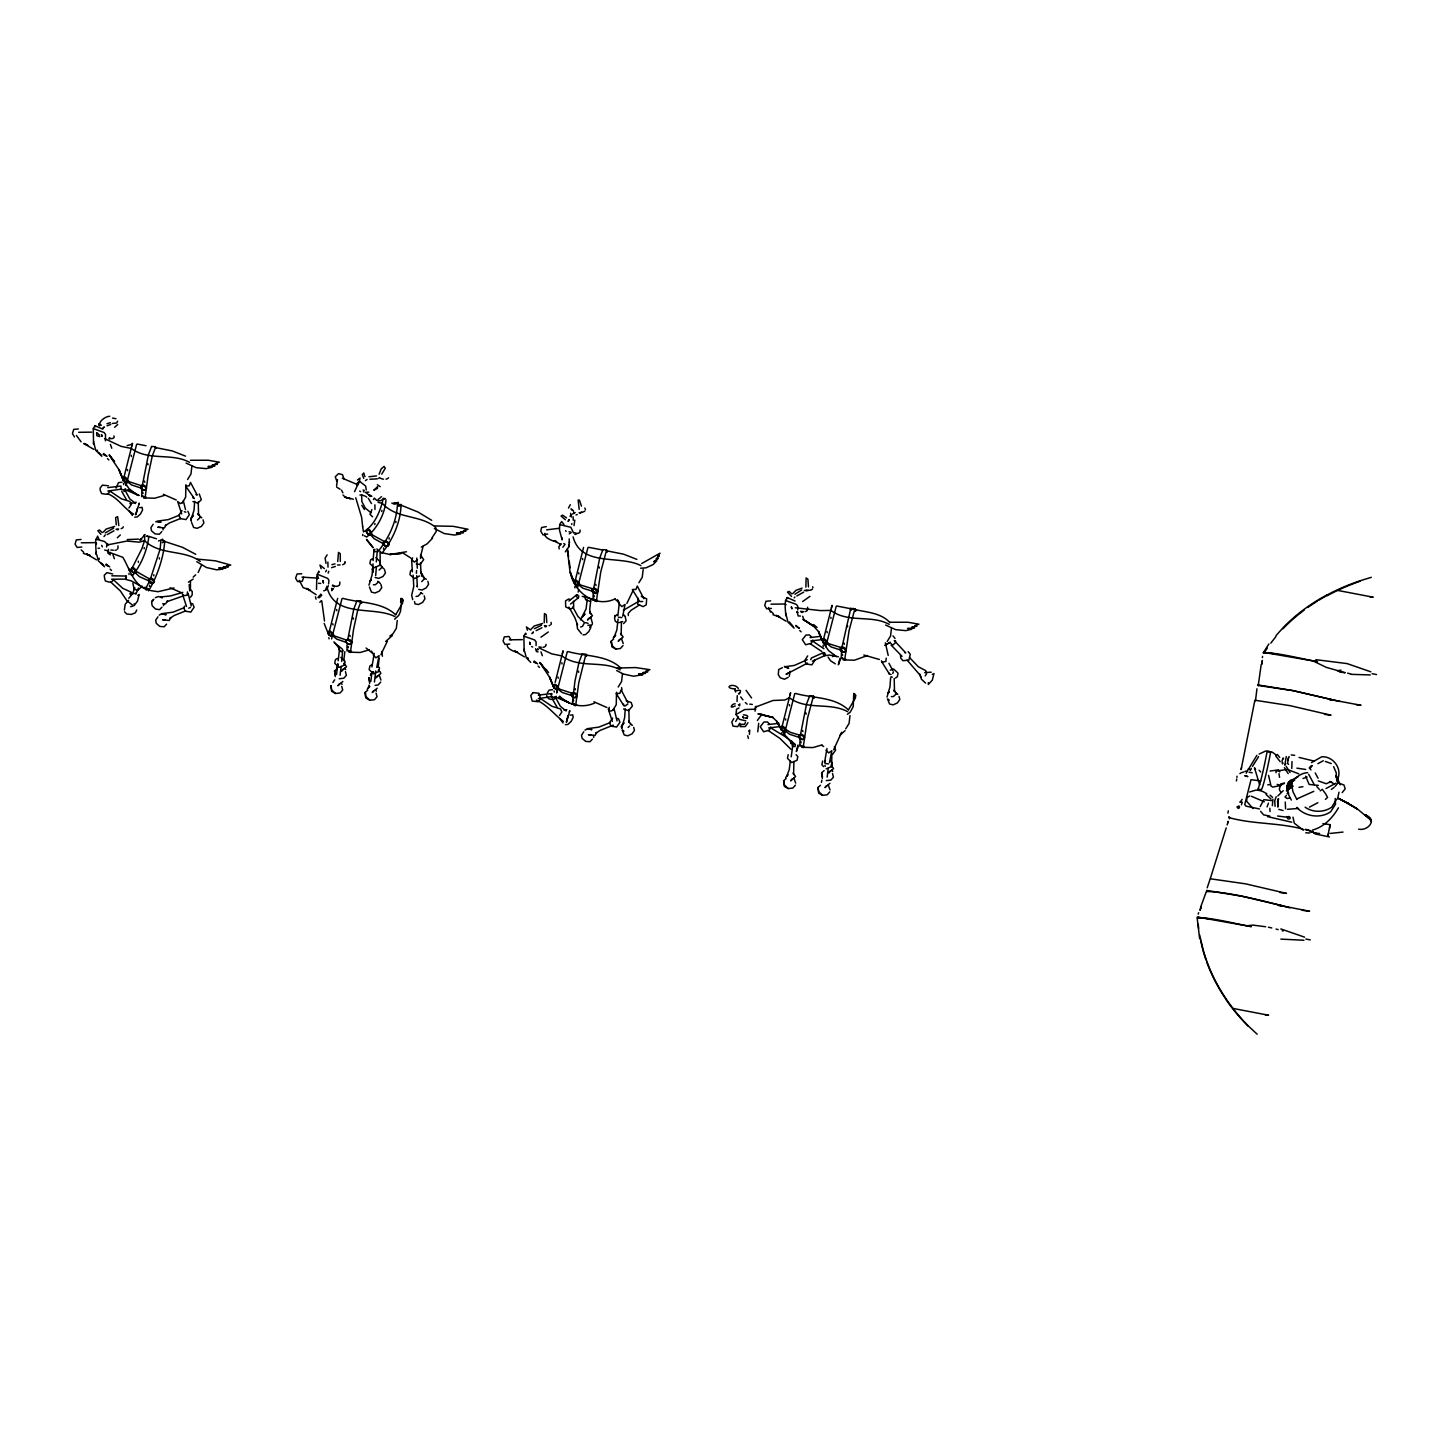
<?xml version="1.0" encoding="UTF-8"?>
<svg xmlns="http://www.w3.org/2000/svg" width="1449" height="1449" viewBox="0 0 1449 1449"><rect width="100%" height="100%" fill="white"/><g stroke="black" fill="none" stroke-linecap="round" stroke-linejoin="round"><path stroke-width="1.5" d="M116.264 524.828L115.648 517.583L117.623 516.623L118.818 525.552M1247.028 925.712L1253.041 925.132L1265.629 926.744M331.223 687.025L330.897 685.667L331.604 691.282L335.516 693.491L340.117 692.966L342.707 690.032L341.765 686.391M369.241 679.038L368.915 677.679L369.622 683.312M105.415 440.858L105.523 434.428L104.056 432.49L93.297 428.65L94.964 425.662L102.825 429.176M536.058 645.584L536.13 641.925L534.663 639.969L523.886 636.147L525.57 633.159L526.222 634.264M797.729 609.957L797.801 606.298L796.334 604.36L785.557 600.52L787.242 597.531L795.084 601.045M339.845 582.045L339.809 583.494A4.89 3.514 27.2 0 1 339.102 585.269M420.572 558.426L420.663 554.713M417.294 568.189L416.787 558.028M325.464 590.051L326.985 586.302M377.537 486.882L377.446 488.404L373.751 490.233L377.265 487.045M544.208 622.744L544.462 613.543L546.237 614.774L546.798 622.563M805.879 587.135L806.133 577.916L807.908 579.147L808.47 586.936M316.516 589.381L316.824 576.068L318.726 571.178L319.178 572.283M374.983 549.28L373.987 549.896L374.874 551.707L377.229 551.236L376.323 561.94M134.177 603.835L134.105 605.664L137.528 601.081L139.158 594.507L137.8 595.448M337.708 561.524L338.505 552.377L340.243 553.681L340.316 561.433M185.907 484.745L185.653 497.116L182.393 502.712L180.31 503.6L177.647 501.499L181.723 513.906M190.453 581.067L190.435 589.652M616.513 692.242L616.26 704.612L612.999 710.209L610.898 711.097L608.942 710.59L609.232 707.239M359.95 495.033L361.616 494.924L361.87 501.589L365.202 508.001L370.853 512.711L371.85 509.559M785.068 604.885L785.557 600.52M194.655 501.354L194.021 510.265L190.942 519.593M198.241 501.988L198.567 515.101L198.006 513.634L200.614 517.058L197.481 520.01M625.262 708.851L624.628 717.762L621.657 728.032L621.44 726.148L623.849 722.96L621.44 726.148L621.875 728.43M628.848 709.485L629.156 722.58L628.612 721.131L631.221 724.554M890.61 677.878L889.976 686.79L887.023 697.06M894.196 678.512L894.522 691.626L893.961 690.177L896.569 693.582L893.435 696.534L891.352 696.625M93.714 441.583L93.533 443.937L93.297 428.65M96.34 552.087L96.159 554.442L95.58 541.057L97.59 536.166L98.876 539.064M524.321 649.08L524.14 651.434L523.886 636.147M785.992 613.452L785.811 615.807L785.104 606.099M1269.849 808.216L1270.012 811.567M373.027 563.824L372.085 574.945L368.97 585.179M373.081 560.618L373.987 549.896M375.671 575.615L376.414 566.704M380.073 552.087L380.218 565.164L379.656 563.715L382.264 567.139L379.095 570.073M346.981 645.022L347.017 650.981M1236.957 777.389L1236.957 776.229M1330.11 825.115L1329.657 828.448M327.999 567.157L327.872 562.067M1286.893 816.566L1287.654 817.435L1288.831 816.457M132.855 583.313L134.196 589.236L137.782 590.359L142.219 586.229M1285.263 802.04L1285.553 808.814M574.8 520.1L574.039 525.57M1292.019 761.576L1291.747 768.459M371.904 666.938L374.24 653.427M617.872 615.753L619.212 603.871L617.401 599.868L618.977 602.476L614.974 599.18M828.647 763.877L825.224 763.532L824.644 762.047L826.981 748.517M103.984 536.601L105.324 534.862M794.903 596.988L794.215 597.857M191.884 466.234L190.96 474.04L187.591 479.51M328.362 585.776L326.351 589.852M328.561 583.983L328.995 580.379L327.691 578.405L317.168 574.166M336.53 674.564L337.816 663.515M338.178 660.726L339.428 650.076L338.45 646.145L338.975 647.938L333.976 641.853M340.098 675.27L341.149 666.431M341.71 661.432L342.67 649.786M343.793 660.545L344.826 651.706M369.169 685.015L368.245 688.04L369.749 686.428L367.195 689.289M370.853 681.32L371.886 672.481M374.44 682.026L375.726 670.978M378.117 667.301L379.149 658.444M397.261 620.498L396.338 628.286L392.969 633.774L389.835 636.075M587.153 599.995L586.121 608.834L580.488 619.918M590.993 598.491L589.707 609.54L590.467 613.706L589.906 612.239L592.442 615.716L587.479 620.045L588.964 618.089M592.424 623.287L590.757 617.183M618.107 619.067L616.821 630.116L614.195 636.854L615.716 635.242M621.44 621.983L621.168 635.006L620.607 633.539L623.142 636.999L618.18 641.327L619.665 639.371M622.49 673.731L621.567 681.537L618.198 687.007M643.175 569.493L642.251 577.282L638.882 582.77M790.303 760.816L789.252 769.673L786.644 776.392L788.165 774.78M793.889 761.522L793.599 774.545M821.909 780.123L821.42 782.442M827.18 777.117L828.212 768.278M831.889 753.552L831.617 766.575L826.147 768.876M850.002 715.589L849.078 723.395L845.709 728.865M891.461 628.232L890.555 636.039L887.168 641.509M420.554 556.307L423.108 546.291M362.576 526.494L363.482 531.892C374.259 525.679 380.018 511.895 382.934 500.159M563.951 524.447L561.632 521.531L559.676 524.556L559.495 530.099L562.103 539.879L561.85 537.47M366.271 489.925L365.673 486.103L359.461 481.195L360.004 478.061L357.45 479.999M142.038 487.534L141.64 496.735M593.329 590.775L592.931 599.977L593.619 598.691M800.156 736.889L799.757 746.09M841.615 649.532L841.235 658.734M571.721 524.466L571.848 523.56M565.327 551.87L568.642 547.142L569.493 541.835M1227.937 813.143L1228.317 810.824M163.52 605.628L163.809 603.762M1236.74 778.982L1236.395 780.957M142.256 485.904L148.414 454.769L151.656 446.31M347.633 640.168L353.791 609.015L357.034 600.556M593.547 589.163L599.705 558.01L602.947 549.551M800.373 735.259L806.532 704.105L809.756 695.665M841.833 647.902L850.853 608.055L851.269 610.174M1289.556 783.837C1299.481 769.238 1282.166 803.978 1287.944 783.094C1295.026 773.476 1292.164 789.125 1289.012 786.39L1290.334 782.967L1286.603 787.912L1289.012 781.772L1289.067 784.597L1289.012 781.772M1289.012 786.39L1291.24 783.619L1290.334 782.967M1288.433 784.126C1284.176 790.194 1295.75 771.303 1289.737 787.187M1262.351 657.629L1262.568 656.379M568.642 547.142L568.986 545.15M1261.21 664.439L1258.221 685.739M1339.021 792.168L1337.481 798.979M106.483 546.979L107.679 543.864M756.903 706.551L755.581 706.478L755.074 711.151M1255.486 700.809L1256.953 688.764M569.24 533.884L570.924 532.834M1254.743 700.899L1241.105 769.618L1241.558 767.499M737.233 695.647L737.052 701.497M331.567 638.937L342.018 598.582M577.481 587.932L587.932 547.577M825.767 646.671L836.218 606.316M376.74 667.409L379.095 655.636L375.961 657.792L373.244 655.075M622.708 616.205L625.062 604.432L621.929 606.606L619.212 603.871M829.48 762.518L831.835 750.727L828.701 752.9L825.984 750.165M371.85 664.801L369.893 665.979L369.133 669.619L373.407 673.785L378.769 671.521L379.511 667.862L377.791 665.96M788.202 754.712L787.459 758.352L791.734 762.518L797.077 760.254L797.819 756.613L796.099 754.712M822.634 761.069L821.873 764.728L823.593 766.63M831.509 766.63L832.251 762.971L830.531 761.069M578.169 592.116L578.676 589.634M379.095 474.258L381.232 468.86L384.076 466.415L385.289 468.226L381.739 474.131M328.506 634.608L337.653 598.401M1288.433 757.537L1287.6 763.424L1288.559 764.402M789.288 676.285L790.067 671.249M1287.871 760.001L1289.121 756.541M380.055 551.272L381.866 553.246C392.715 539.916 400.848 521.622 401.047 504.379L398.149 505.556M126.697 482.517L126.027 485.524L136.641 444.336M557.304 690.014L556.615 693.02L567.229 651.815M784.815 731.872L784.126 734.878L794.74 693.691M1267.078 806.912L1268.436 803.199M1328.769 832.958L1327.791 836.381M638.103 598.183L637.669 604.197L643.084 606.642L646.236 604.849L646.671 598.835L641.237 596.39M1263.872 653.245C1273.671 651.507 1303.484 659.331 1317.539 661.686L1263.311 652.34L1277.62 654.097M123.527 478.768L123.056 480.76L132.511 443.322L131.768 446.147M1336.793 780.776C1343.386 770.144 1333.913 756.161 1321.814 756.758L1311.417 762.627M745.402 722.544L744.514 724.337L740.548 724.337L740.204 726.637L745.329 726.565L748.01 722.689M1287.382 786.535L1286.495 791.045L1293.196 786.101M555.166 682.388L563.1 650.818L562.375 653.644M575.072 581.176L583.567 547.396M554.387 685.431L553.645 688.239L554.134 686.265A3.061 1.485 53.1 0 1 555.782 684.634A3.061 1.485 53.1 0 1 558.046 688.891A3.061 1.485 53.1 0 1 554.659 687.569M789.886 695.502L790.611 692.676L781.156 730.097L781.645 728.123A3.061 1.485 53.1 0 1 782.569 726.148A3.061 1.485 53.1 0 1 785.449 729.264L790.647 732.433L800.989 735.549M831.346 608.145L832.088 605.32L822.851 641.925M116.047 488.132L118.492 482.608L121.933 482.245M1260.213 806.55L1263.854 799.685L1272.222 800.645M137.401 508.255L135.753 514.83L139.267 503.111L138.669 504.324M567.066 719.157L568.008 715.752M798.001 744.967L796.352 751.524L798.236 746.38M840.003 658.19L838.355 664.765L840.239 659.621M579.093 512.765L582.353 512.131A4.89 2.626 1.4 0 0 584.943 510.899M581.556 512.276L580.125 513.218M1278.199 798.653L1277.873 806.839M1287.491 785.231C1284.375 793.491 1292.671 783.655 1290.371 783.076M1227.683 823.068L1228.191 821.311L1227.122 824.952M1226.216 827.868L1210.531 877.84M1280.318 785.974L1279.286 789.325L1280.699 792.114M757.755 731.799L758.678 723.305M1197.617 918.286C1208.068 916.438 1236.848 924.208 1251.338 926.617L1197.852 917.145M567.483 718.197L566.36 722.308L569.874 710.608L569.276 711.821M1258.275 685.486L1293.015 690.63L1339.963 701.461M1254.87 700.229L1290.027 705.663L1331.033 715.208L1324.495 714.357M1200.478 907.563L1206.763 890.429L1241.648 896.207L1282.945 905.842L1278.054 905.208M1206.782 891.552C1227.285 891.678 1259.797 899.992 1282.89 906.005L1278.127 905.426M1279.974 892.53L1286.513 893.381L1245.506 883.836L1210.639 878.837M1207.216 887.802L1210.368 878.293M1263.256 652.829L1268.889 643.972M1335.072 786.517L1338.097 782.768L1344.038 785.068L1345.179 788.872L1342.172 792.621M1199.645 938.626L1197.073 917.199L1211.4 919.137M328.162 573.098L328.796 571.268M1198.178 914.12L1198.667 912.707M337.49 479.565L336.566 485.904M1257.859 684.888L1293.015 690.63L1334.312 700.247L1329.421 699.613M303.765 577.173L302.261 581.339L297.588 581.574L295.578 578.151L297.081 573.985L301.754 573.75M150.406 579.039L160.205 548.827L160.93 539.716M382.427 656.252L381.667 651.525M841.67 732.234L833.628 749.749M132.366 593.945L134.902 587.751M135.88 594.199L138.416 588.022M149.772 580.542L145.769 588.529L144.991 587.135M770.759 727.036L769.383 730.205L763.605 731.763L760.254 726.692L763.967 722L767.427 721.964L769.6 724.174M812.817 640.041L811.44 643.211L805.662 644.769L802.311 639.697L806.024 635.006L809.484 634.97L811.657 637.18M198.187 572.482L201.429 565.291M357.414 482.807L357.758 482.481M99.655 425.897C98.17 421.587 105.324 416.316 109.762 416.243M1276.207 796.696L1274.74 800.79L1275.066 806.405M1287.853 784.235L1289.447 782.116M1313.12 660.979L1326.306 667.373L1345.197 672.716L1343.114 672.553M387.39 641.146L380.888 654.658M633.34 589.96L626.856 603.454M1246.194 773.205L1248.404 768.912L1250.559 769.763M1329.711 826.22L1328.099 834.769M761.957 714.158L757.374 720.461M1292.309 786.481L1287.4 789.578M146.132 497.043L145.027 498.275L148.106 475.544L152.344 455.801L155.695 447.017M351.509 651.307L350.404 652.521L353.484 629.808L357.722 610.065L361.073 601.263M597.423 600.303L596.318 601.534L600.755 571.938L606.588 550.022L607.022 552.178M585.903 654.26L578.712 683.04L575.633 705.772L576.738 704.54M845.727 659.041L844.604 660.273L849.06 630.677L854.892 608.761L855.327 610.935M804.249 746.398L803.144 747.63L807.582 718.034L813.414 696.136L813.849 698.291M832.722 656.687L833.845 654.441M790.719 743.464L791.842 741.218M103.096 454.606L103.64 453.537L107.063 456.435M105.723 565.092L106.248 564.041L109.689 566.921M136.749 610.065L135.337 612.818L131.189 614.448L126.733 614.014L124.578 611.768M337.581 666.558L338.342 665.109M334.665 679.835L332.853 682.533M372.665 671.865L370.31 675.325M892.693 673.495L893.472 671.992M568.497 508.056L570.29 504.687M110.885 549.986L113.348 550.222M537.543 649.496C539.119 647.649 535.478 650.583 538.249 649.605M538.865 646.978L541.328 647.214M572.935 702.928L572.246 704.232L574.927 681.338L579.02 662.247L582.244 653.807M800.536 611.351L803.797 611.677M1248.477 769.22L1256.881 755.346M1250.288 770.361L1251.356 768.35M738.465 693.89L740.294 692.079M131.442 456.453L131.225 455.276M127.621 470.708L127.421 469.53M123.672 484.6L123.455 483.423M148.033 464.803L147.834 463.626M144.737 482.263L144.538 481.086M142.998 493.457L142.799 492.28M143.741 498.13L143.542 496.953M336.82 610.699L336.603 609.522M332.998 624.954L332.799 623.776M329.05 638.846L328.832 637.669M353.411 619.067L353.212 617.89M350.115 636.528L349.915 635.35M348.376 647.721L348.158 646.544M349.118 652.376L348.919 651.199M582.733 559.694L582.516 558.517M578.912 573.949L578.712 572.772M574.963 587.841L574.746 586.664M599.325 568.062L599.125 566.885M596.028 585.523L595.829 584.345M594.289 596.716L594.09 595.539M595.032 601.371L594.833 600.194M562.031 663.95L561.832 662.773M558.227 678.204L558.028 677.027M554.261 692.079L554.061 690.919M578.64 672.3L578.441 671.122M575.344 689.76L575.144 688.583M573.605 700.954L573.387 699.776M574.347 705.609L574.13 704.449M831.02 618.451L830.82 617.274M827.216 632.706L826.999 631.529M789.56 705.808L789.343 704.631M823.249 646.58L823.05 645.403M785.738 720.062L785.539 718.885M781.772 733.955L781.572 732.777M847.629 626.801L847.411 625.624M844.332 644.262L844.115 643.084M806.151 714.158L805.952 712.98M842.575 655.455L842.376 654.278M802.855 731.618L802.655 730.441M843.318 660.11L843.119 658.933M801.116 742.812L800.899 741.634M801.858 747.485L801.641 746.307M182.393 502.712L183.371 500.956L185.526 509.631M187.464 591.898L187.175 595.249L183.117 595.63L182.429 594.018L186.504 606.443M371.342 511.841L369.966 514.286L372.61 516.822M612.999 710.209L613.978 708.452L617.057 720.968M1252.479 766.358L1258.62 756.613M333.524 588.602L331.658 590.739M815.153 659.875L811.857 664.819L806.278 664.004L804.684 660.599L807.691 655.908M735.712 721.53L738.175 716.911M373.353 567.12L373.099 572.391M412.367 571.794L411.643 559.604L412.639 557.901M417.511 559.749L414.378 562.085L411.643 559.604M416.37 573.315L416.606 570.489M733.846 718.595L731.817 721.964L732.995 726.166L737.704 726.655L739.733 723.286M824.644 762.047L825.459 760.689M116.065 529.229L118.637 529.012M808.288 590.395L805.716 590.594L809.14 590.323M123.908 491.573L125.646 488.766M547.36 692.912L549.099 690.104L552.54 689.742M556.253 696.263L554.514 699.07L551.073 699.432L548.573 698.672L546.653 695.629M1241.431 804.829L1242.264 802.221L1240.018 802.022M1285.806 763.659L1284.828 765.235L1286.277 756.523M925.205 675.922L926.527 673.839L925.73 670.615L918.304 666.739L909.61 657.629M1287.473 817.073C1286.549 820.895 1292.997 818.287 1288.922 816.566M327.148 554.895L325.119 558.046L326.007 563.444M334.284 586.917L332.835 584.961L332.31 585.758L335.625 586.229A4.89 3.514 27.2 0 0 338.595 585.686M568.606 521.151L569.113 519.466L567.917 521.314M1240.235 802.166L1242.119 799.377M431.82 538.122L436.276 531.385L435.696 527.472C420.681 514.413 396.338 519.34 382.373 503.364L378.062 502.35M140.136 540.115L144.52 535.17L144.701 540.26L141.857 548.773L131.895 568.533M1264.995 651.543L1267.277 648.156M184.748 606.117L183.661 607.711L185.164 611.152L190.779 612.112L194.148 607.24L192.645 603.798L190.616 603.273M1338.441 807.817C1332.609 817.888 1324.006 826.944 1312.468 830.078M182.049 510.573L178.879 515.174L180.382 518.615L185.997 519.575L189.366 514.703L187.863 511.262M612.655 718.07L609.468 722.671L610.989 726.112L616.604 727.072L619.973 722.2L618.469 718.758L616.441 718.233M354.516 491.682L359.461 481.195L357.776 484.727L342.344 478.224M804.34 590.54L806.495 590.25M190.489 597.296L192.174 594.941L192.228 591.536L190.163 589.236M395.831 614.521L402.587 603.056L403.003 600.176L401.445 602.947L402.677 599.198L400.63 602.132L401.011 598.31L401.156 600.049L402.007 598.582L400.485 611.46L398.71 615.445L394.653 619.212M848.571 709.612L855.327 698.146L855.743 695.266L854.167 698.056L854.747 693.691L853.896 695.14L853.751 693.419L853.226 706.551L850.255 712.129L847.393 714.321M1283.053 763.025L1282.437 763.877L1282.057 760.852L1283.162 757.936L1283.56 758.823M112.316 423.452L116.699 423.017L117.604 421.17M336.548 667.808L338.034 665.852M343.051 669.094L341.566 671.05L346.528 666.721L343.993 663.244L344.554 664.711M339.374 683.819L337.889 685.775L342.852 681.447M377.392 675.85L375.889 677.806L380.87 673.459L380.073 671.611M373.697 690.575L372.212 692.531L377.175 688.203M561.18 543.719L558.807 546.853L559.223 548.936M562.846 547.251L565.019 544.389L563.788 543.484M613.162 638.103L614.648 636.147M785.593 777.642L787.097 775.686M792.114 778.928L790.629 780.884L795.592 776.537L793.056 773.078M830.132 770.959L828.629 772.897L833.592 768.568L831.056 765.108M826.437 785.684L824.952 787.64L829.915 783.293M337.508 565.019L340.117 564.911M1270.809 643.121L1275.917 636.582M533.232 632.615L531.964 633.593L533.304 631.873M109.925 491.356L107.624 494.254L104.817 494.091L101.611 493.566L100.198 490.251L100.144 488.023L102.444 485.125L108.458 485.795M627.87 703.979L624.972 706.061L623.704 705.518L616.187 693.491L619.792 693.365L621.132 689.941L627.797 702.584M383.442 498.293L382.5 499.47A4.89 3.749 20.1 0 1 376.432 500.14L374.349 498.112L373.425 499.615M144.194 548.791L144.212 547.631M138.343 562.375L138.343 561.198M129.015 574.51L129.033 573.351M159.354 558.988L159.354 557.829M153.829 575.887L153.829 574.71M146.095 589.978L146.095 588.801M149.555 586.41L149.555 585.233M1239.891 773.621L1241.05 772.824M832.686 754.168L835.62 750.165L834.407 746.615M380.725 682.044L378.135 684.979L375.074 685.341M589.725 627.236L592.297 624.284M622.998 645.584L620.407 648.518L615.825 649.043L611.895 646.852L611.188 641.219L613.688 638.991M795.447 785.123L792.857 788.057L788.256 788.582L784.344 786.39L783.637 780.757L786.137 778.53M829.77 791.879L827.198 794.813L822.597 795.338L818.667 793.146L817.961 787.513L820.46 785.286M320.138 594.978L317.929 597.441L319.287 597.767L321.732 595.213L320.664 594.144M1276.044 635.568L1283.071 627.743A218.147 162.705 8.5 0 1 1327.139 594.796M421.731 581.629L424.684 578.513L420.989 572.427L420.482 562.973M1259.109 754.078L1265.629 751.017A10.723 7.825 15 0 1 1269.089 751.234M616.894 614.575L614.901 616.749L615.028 615.481L614.539 618.18L615.245 621.15L617.799 622.871M623.577 623.595L626.131 620.824L625.225 617.02M342.96 650.782L340.877 651.688L339.428 650.076M792.911 744.388L791.208 756.831M128.508 600.357L125.194 604.269L124.36 610.12M319.831 602.277L321.261 600.737M153.159 524.284L150.895 527.744L151.529 530.859L155.097 533.902L159.354 534.228L161.799 531.638M157.941 616.821L155.677 620.281L156.311 623.396L159.879 626.439L164.135 626.765L166.581 624.175M583.766 731.781L581.502 735.241L582.136 738.356L585.704 741.399L589.96 741.725L592.406 739.135M128.925 508.001L131.243 504.506L129.921 501.463L121.318 498.782L109.526 490.831M153.848 599.216L152 601.154L153.051 600.158L151.638 602.585L152.199 605.791L155.568 609.069L159.607 609.649L161.962 607.149M421.043 593.058L418.109 596.155L416.044 596.372M559.531 715.498L561.832 712.002L560.528 708.959L551.924 706.279L540.133 698.327M432.526 538.213L427.093 543.864L421.261 547.088M103.241 532.091L106.266 528.994L114.58 526.44M531.222 629.083L534.246 625.986L542.56 623.432M792.893 593.456L795.918 590.359L802.04 588.113M126.461 577.97L126.117 576.05L125.882 579.473L131.406 580.94L144.012 587.95M126.244 579.111L111.573 579.238M381.739 511.515L381.866 510.356M362.667 535.532L362.793 534.373M374.802 524.61L374.929 523.469M395.831 522.6L395.957 521.441M389.111 539.064L389.256 537.905M377.772 551.852L377.917 550.692M383.478 549.099L383.623 547.939M628.087 727.507L629.627 725.967M1277.819 795.954L1283.216 790.719M1286.35 795.592L1284.955 796.968L1287.11 798.508L1289.773 797.982M577.879 594.996L576.104 595.394L577.245 597.531L578.386 597.767L578.821 595.992M105.27 532.87L113.583 528.197M107.19 534.59L114 530.769M794.921 594.253L801.677 589.96M796.841 595.956L803.652 592.152M745.257 718.07L747.394 718.269M746.09 718.396L747.358 717.164A4.89 1.757 -2.8 0 0 745.058 715.045L743.373 714.81M569.964 516.242L571.123 515.12M113.765 579.745L111.066 582.335L108.657 581.955L105.324 580.977L104.473 577.571L104.274 575.217L106.972 572.627L112.714 573.985M114.67 427.274L117.695 424.485M117.297 537.778L120.321 534.971M193.134 577.191L195.669 574.836M378.606 581.774L375.436 584.69L373.371 584.78M548.302 631.981L540.93 637.198M809.973 596.354L802.601 601.57M144.085 535.098L145.027 534.518M146.222 536.438L147.146 535.84M161.799 539.698L162.723 539.119M162.342 542.705L163.284 542.107M337.074 668.713L334.574 670.923L335.28 676.556M385.669 641.49L392.335 635.568M367.72 690.195L365.22 692.405L365.202 695.194L365.927 698.038L369.857 700.229L374.458 699.722L377.03 696.77L376.088 693.147M840.076 735.114L845.075 730.676M824.137 770.56L821.637 772.788L822.362 778.421M1325.4 799.377L1327.592 797.421L1325.763 794.07L1322.303 789.325L1320.202 790.846M412.132 569.656L410.502 571.015L409.976 574.71L412.041 576.539L414.613 578.568L419.63 575.905M1287.002 793.907L1288.487 792.675M749.441 734.353L749.694 730.097L748.698 731.147M388.567 477.79L387.734 478.46A4.89 2.246 9.6 0 1 385.995 479.148M394.653 504.18L397.461 503.02C397.28 519.883 389.238 537.651 378.642 550.692L376.885 548.936M568.914 601.081L576.756 594.76M570.544 604.088L578.386 597.767M380.58 497.297L381.594 496.772M383.786 499.09L384.8 498.583M397.117 502.821L398.149 502.314M398.855 506.244L399.888 505.737M1249.636 791.969L1255.848 790.14A10.723 5.506 13.3 0 1 1262.677 791.444L1266.824 793.744M824.698 652.919L823.104 654.187L824.698 655.673L829.317 655.057L838.373 656.759M534.391 628.739L541.564 625.207M536.13 630.659L541.98 627.779M365.42 480.633L367.104 479.438M121.553 489.092L107.824 491.048M552.105 694.18L551.073 693.926L551.671 696.951L556.996 697.675L569.457 702.946L558.825 697.241L569.457 702.946M552.16 696.589L538.43 698.545M108.476 549.316L107.806 553.029L110.414 554.895M378.153 499.398L380.163 497.931M1331.323 789.433L1334.076 787.423M128.762 598.274L131.497 595.086L130.573 591.898L122.748 588.33L113.185 579.528M1310.349 766.756L1311.925 765.633L1309.28 767.952L1310.965 769.908M1311.943 765.797L1310.258 768.133M623.342 610.283L638.067 601.733M159.191 615.137L161.745 613.688L165.856 614.684L161.745 613.688L173.065 612.166L184.403 607.602M585.016 730.097L587.569 728.648L591.681 729.644L587.569 728.648L598.89 727.126L610.228 722.562M745.855 720.859L739.334 719.284L736.056 714.502L744.623 709.539L755.798 709.177M639.589 604.885L631.148 610.228L628.232 613.416L628.377 615.571M895.482 678.005L897.348 676.774L898.036 673.115L893.653 669.021L890.266 670.163M188.388 582.172L193.152 579.111M372.484 558.734L370.582 559.948L369.875 563.607L374.222 567.718L379.511 565.382L380.218 561.723L375.871 557.611M572.391 514.123L575.162 512.548M1290.733 781.79L1294.645 780.305M363.065 490.034L364.224 490.305L363.464 491.809M1340.977 670.144L1337.427 670.815M96.594 432.889L96.884 435.751L99.89 436.638M788.021 673.133L786.064 674.328L807.51 663.081M337.418 658.426L335.462 659.603L334.719 663.262L338.994 667.409L344.337 665.145L345.079 661.505L340.805 657.357M800.446 616.042L798.145 615.934L797.131 611.659M1309.479 807.111L1317.847 802.728M131.026 503.129L129.993 503.727L136.224 502.205M96.413 544.19L96.359 542.868M107.081 425.807L110.74 424.466M1317.92 763.641L1323.281 760.725M1330.816 781.645L1326.288 783.764L1318.264 780.902M1325.98 788.564L1335.833 783.203M1292.635 779.616L1298.141 776.646M641.744 563.516L660.038 553.174L657.701 556.344L659.295 555.873L656.143 558.789L658.226 558.39L653.734 561.777L656.832 560.709L653.173 564.53L646 567.845L640.585 568.207M884.669 645.366L890.374 642.305L885.846 644.588M739.225 693.999L740.041 692.55M733.574 706.659C728.901 708.742 732.216 703.363 735.223 703.816M130.392 570.218L129.323 570.761L128.671 568.425M867.498 655.528L854.385 660.219L845.111 659.947M738.954 707.963L736.49 709.231L736.056 714.502M782.406 667.681L778.711 669.547L778.294 674.582L780.16 677.715L784.47 679.237L788.165 677.371M580.651 627L582.516 626.366L584.49 622.672L577.952 616.441L572.753 606.914M932.305 674.365L933.971 673.568L932.323 680.124L928.338 684.453L928.32 682.588M155.405 597.676L158.43 596.517L162.379 597.785L160.767 596.934L170.439 595.956L182.773 592.387M1313.808 791.335L1297.09 798.816M155.713 521.712L161.074 522.147L156.963 521.169L168.283 519.63L179.622 515.065M807.22 659.712L794.396 665.417L784.724 666.794L788.636 668.387M823.757 652.503L811.404 657.991L810.752 659.675M812.346 661.161L824.698 655.673L825.369 654.006M331.604 567.664L335.353 566.468M106.954 423.742L110.396 422.673M188.696 608.182L190.435 607.457M734.082 706.424L735.241 705.989M180.817 518.38L169.461 522.944L165.222 525.752L166.11 524.973L164.462 527.925L157.796 527.237L160.133 527.273M185.599 610.917L174.242 615.481L170.004 618.288L170.891 617.509L169.243 620.462L162.578 619.774L164.914 619.81M613.307 725.116L600.067 730.441L595.811 733.248L596.716 732.469L595.05 735.422L588.385 734.734L590.739 734.77M755.327 707.166L773.005 700.483L784.851 700.012L789.415 697.784C806.767 710.753 829.897 701.805 847.719 711.731M576.014 514.956L577.227 514.504M368.97 476.775L376.505 475.924M369.93 479.239L377.374 478.84M642.722 601.498L639.733 601.57L632.325 589.526L635.948 589.435L637.288 586.012L643.845 598.672M1241.847 772.534L1244.003 771.955M1303.031 778.493L1307.125 777.044M174.061 587.986L157.977 591.699L150.624 590.594M1272.965 799.214L1272.331 805.698M323.688 590.83L324.594 590.54M331.912 564.693L335.027 563.878M619.375 622.581L622.78 621.494M1281.912 784.326L1284.231 783.583M406.445 551.761L389.944 554.478L382.735 552.902M1359.651 580.904L1371.315 577.318M131.153 593.583L131.497 595.086L130.573 591.898L131.153 593.583L129.83 593.981L136.297 593.275M164.045 495.54L154.789 498.221L145.516 497.949M369.423 649.786L360.167 652.485L350.893 652.213M615.336 598.781C595.774 608.399 573.804 592.424 570.381 572.391L574.692 583.512L570.091 572.427L567.265 549.026M594.633 703.019C582.824 708.489 568.606 705.482 559.64 696.136M822.163 744.877L812.907 747.575L803.634 747.304M183.733 595.774L166.671 601.77L167.486 601.009L165.584 603.835L162.723 603.762M127.168 445.567L132.366 444.245M1277.022 771.013L1287.255 769.383L1298.721 773.82M1280.644 783.945L1284.575 782.985M1358.619 829.172C1368.236 831.183 1377.872 819.337 1365.302 814.954L1370.374 819.065L1371.424 821.601L1369.305 818.051L1371.098 820.333L1357.061 808.705L1338.659 798.435M621.875 617.582L618.451 617.238M130.573 606.678L132.891 606.153M147.182 536.239L148.794 537.072C147.001 550.801 141.151 564.675 132.584 575.561L130.971 574.746M1270.139 771.031L1278.199 769.908M1279.775 785.666L1272.91 787.079L1271.081 786.155L1268.563 775.414M736.581 690.684L738.121 690.376A4.89 1.92 -28.9 0 1 740.566 691.191M106.864 545.023L126.932 541.057L139.213 542.161L144.556 540.676C159.933 555.637 183.987 549.352 200.216 561.361M924.697 672.608L931.2 672.191M546.291 526.621L541.636 527.49L540.749 531.077L543.013 534.916L547.668 534.029M326.514 570.218L325.663 571.775M1291.222 754.929L1294.681 755.327M1298.992 787.387L1302.941 786.68M99.564 548.193L98.079 548.32M546.635 529.845L559.042 528.305M1307.632 772.679C1300.822 772.969 1295.098 777.769 1291.276 783.094L1292.979 791.734L1296.873 799.54M1343.006 832.088L1330.472 833.41M99.474 435.153L97.119 432.889M1267.784 784.833L1269.885 784.634M320.7 583.422L318.526 583.295M107.733 487.643L120.973 486.049L121.064 489.454L126.389 490.179L138.85 495.449L128.218 489.744L138.85 495.449M810.027 637.614L821.058 636.292M810.734 640.965L821.764 639.643M538.34 695.14L551.58 693.546M767.97 724.609L779.001 723.286M768.676 727.959L779.707 726.619M339.211 678.748L343.793 678.241L346.383 675.288L345.442 671.666M826.274 780.613L830.875 780.087L833.447 777.153L832.505 773.512M1298.485 808.433L1287.437 809.303M1283.035 810.534L1278.797 809.393M139.611 507.639L142.165 507.385L142.545 509.994L140.517 513.942L137.293 516.931L134.739 517.184M587.859 625.298L590.413 625.044L590.775 627.652L588.765 631.619L585.541 634.59L582.987 634.843M570.218 715.136L572.772 714.864L573.152 717.49L571.123 721.439L567.899 724.428L565.345 724.681M1329.457 782.351L1331.74 782.116L1329.621 781.482L1334.438 784.018M78.391 428.976L73.7 429.393L72.45 433.631L74.46 436.946M81.017 539.463L76.308 539.897L75.076 544.136L77.087 547.45L81.778 547.034M770.669 600.846L765.96 601.263L764.728 605.501L766.738 608.815L771.429 608.399M509.758 644.026L505.067 644.443L503.057 641.128L504.288 636.89L508.997 636.473L511.008 639.788M116.971 529.754L118.257 529.646M544.444 625.588L546.617 626.022M544.951 626.747L546.237 626.656M563.896 709.919L566.813 709.702M617.31 668.007L635.622 667.572L649.949 669.692L645.729 671.249L647.902 671.72L642.813 672.59L645.511 673.405L638.629 673.966L642.831 674.709L633.467 676.23L623.233 673.984L616.676 670.561M365.094 492.334L368.789 492.099M78.681 432.309L91.74 432.146M81.307 542.795L94.366 542.651M770.959 604.179L784.018 604.016M509.287 639.806L522.346 639.643M190.453 460.257L208.258 460.239L219.342 462.195L215.14 463.771L217.296 464.223L212.206 465.093L214.905 465.908L208.022 466.469L212.224 467.23L206.156 468.643L196.05 467.647L186.07 463.064M890.048 622.255L907.835 622.237L918.938 624.193L914.717 625.751L916.891 626.222L911.801 627.091L914.5 627.906L907.599 628.468L911.819 629.21L905.752 630.641L895.627 629.645L885.647 625.062M127.295 539.571L138.47 539.119M582.244 596.372L590.377 598.672M383.514 498.601L385.054 498.565M434.99 525.933L453.265 526.331L468.045 529.265L463.716 530.624L465.89 531.185L460.71 531.801L463.408 532.761L456.417 532.978L460.637 533.938L454.443 535.061L444.263 533.558L434.356 528.487M1313.319 831.581L1310.765 831.635M1370.265 674.944L1351.374 674.346M574.148 532.616L577.028 533.467A4.89 3.369 28.8 0 0 577.789 533.395M574.836 534.391L576.014 534.373M1303.955 940.256L1280.88 939.115M1318.318 785.376L1309.099 784.434L1305.676 776.193M302.008 577.119L318.599 578.205M111.79 575.814L126.117 576.05M1315.855 659.675L1347.063 663.588L1370.863 671.829M164.679 540.857C164.045 556.543 157.017 576.956 148.613 590.848M197.408 559.115L215.412 560.817L230.753 565.074L226.298 566.106L228.435 566.831L223.164 567.048L225.827 568.207L218.745 567.881L222.947 569.167L216.607 569.801L206.428 567.519L196.774 561.669M1305.766 832.813L1309.715 832.994M1313.663 833.175L1319.586 833.465M1278.724 798.924L1277.565 801.025L1277.873 806.785M109.001 552.522L110.378 553.228L109.943 552.178M538.05 651.887L536.474 651.561L535.569 648.735M1245.108 771.194L1247.281 771.339M1296.873 768.151L1305.676 769.455M1311.562 831.599L1310.53 831.509L1312.504 831.998L1305.857 829.299M801.315 612.311L802.547 612.42M795.32 607.765L820.406 610.59L830.893 610.427C848.226 623.396 871.374 614.448 889.197 624.356M324.413 568.606L319.939 565.038L321.135 568.678M1314.967 833.918L1329.494 836.942M1306.563 910.896L1309.588 911.258L1282.999 906.023L1289.9 907.835M739.859 724.591L741.055 724.735M749.749 704.123L752.321 704.449M1287.473 817.254L1277.547 816.022M109.2 438.993L109.852 437.942C106.284 438.449 115.956 440.025 113.928 435.914M881.445 660.853L882.079 662.302L885.882 661.396L886.208 658.118M882.079 662.302L889.541 674.238L891.063 674.437M416.334 564.041L420.029 564.494L423.688 559.658L420.717 555.202M1339.691 672.101L1342.372 672.427M1369.903 596.753L1373.181 597.205L1337.644 590.413M1322.919 823.593L1330.11 824.662M1329.602 699.396L1361.046 705.301L1356.155 704.612M1302.108 910.244L1305.458 910.751M1265.14 1014.753L1268.563 1015.224L1233.027 1008.432M570.96 532.127L569.022 531.747M353.375 499.235L345.26 497.242L343.015 495.015M559.676 524.556L570.852 527.309L573.532 532.906M418.689 589.399L422.112 589.997L426.205 587.877L428.578 584.273L427.853 581.303M626.185 700.809L631.166 702.475L632.434 706.007L628.522 710.662L623.541 708.996M1267.495 816.62L1291.802 822.217M112.497 418.073L115.956 418.707M796.733 612.13L798.073 612.384M108.421 551L104.69 550.04M1347.624 673.133L1350.848 674.057M137.329 444.064L146.059 445.731M588.62 547.305L602.802 550.04M836.906 606.044L852.918 609.141M342.707 598.31C360.294 603.345 381.83 601.516 395.758 614.919M795.429 693.401C813.034 698.454 834.57 696.607 848.498 710.01M567.917 651.543C585.505 656.596 607.059 654.749 620.987 668.152M1269.849 816.077L1263.637 814.881L1260.63 811.349M1299.083 757.429L1314.334 761.123M1372.131 673.694L1376.55 674.564M590.558 601.498L585.686 599.759L584.472 596.209M1309.95 830.512L1304.879 829.571M1305.839 939.024L1310.258 939.894M155.152 447.506L172.322 450.947L185.563 456.145M606.443 550.765L623.613 554.188L636.854 559.386M854.729 609.504C866.81 612.329 881.137 612.818 889.976 622.653M142.871 486.194L129.251 481.738L126.443 478.985M595.974 589.797L580.542 584.979L577.734 582.244M844.278 648.554L828.846 643.736L826.039 640.983M1252.171 772.788L1249.002 772.136M346.438 640.078L334.628 635.984L331.821 633.249M348.249 640.44L350.06 640.802M573.478 693.691L559.857 689.235L557.05 686.482M1260.739 780.902L1251.012 779.707L1244.763 804.485L1245.886 806.115L1259.453 808.94M1278.163 929.624L1276.08 929.044M1264.289 801.786L1251.356 796.244M1283.198 931.001L1282.22 930.747M1302.959 829.172C1279.304 822.652 1253.82 824.264 1230.491 817.997M773.005 614.756L779.779 616.93L776.338 615.39L786.101 621.241M1277.185 784.416L1281.477 785.376M83.354 553.391L90.128 555.565L86.686 554.007L96.449 559.857M757.954 713.995L773.096 717.527L760.58 714.357M375.146 577.517L378.732 578.368L382.989 576.485L385.434 572.989L384.637 569.928M842.177 650.547L831.092 646.924L825.26 642.088M595.43 592.17L582.788 588.167L578.223 584.527M142.582 488.548L131.497 484.926L126.932 481.285M800.699 737.903L789.614 734.281L785.05 730.64M573.188 696.045L562.103 692.423L557.539 688.782M1271.787 927.958L1268.418 927.215M758.443 713.814L772.752 717.346L776.573 721.131L781.518 729.608L776.809 721.276L781.446 729.879M346.402 642.414L336.874 639.172L332.31 635.531M184.277 511.732L185.889 512.149M585.396 622.617L588.095 623.324M1280.807 928.936L1304.589 937.159M95.906 539.155L104.473 541.473L108.15 544.915M133.797 514.25C124.125 508.961 118.546 497.895 107.48 493.692M894.232 640.512L905.752 652.901L904.647 652.575M891.081 643.465L892.421 645.457L895.573 642.523L895.554 640.911M1313.935 832.65L1317.358 833.682M863.821 655.02L879.362 659.458M391.81 503.111L393.567 503.672M570.978 508.834L573.406 510.791L571.413 509.505M148.559 536.257L156.51 538.811M165.077 541.6L182.411 547.287L195.76 554.315M149.247 578.821L135.717 571.069M151.004 579.401L152.779 579.98M361.616 494.924L364.804 495.993M796.316 626.801L795.899 625.407L799.341 628.305L797.91 627.598M1325.292 761.431L1331.305 763.587M110.45 552.775L122.821 557.304C130.03 569.222 133.344 585.776 148.794 590.304M784.38 666.413L788.021 667.754M151.692 582.19L139.339 576.593L134.884 572.319M570.236 599.524L568.732 598.944L565.545 600.9L565.69 606.877L570.489 609.196L573.695 607.24L573.532 601.263M1249.69 795.954L1246.955 797.62L1246.665 801.279L1252.987 808.524M360.62 491.646L359.696 491.12M400.793 505.085L417.928 511.986L431.711 520.336M385.814 542.306L372.882 535.242L370.256 531.892M83.861 443.593L93.823 449.371M524.429 656.868L514.685 651.018C524.701 654.531 505.339 650.456 507.458 644.678M135.536 503.491L129.704 498.782L124.505 489.237M566.142 710.988L560.31 706.261L555.112 696.734M195.941 494.562L197.209 495.105L190.525 482.463L189.185 485.868L185.581 485.995L194.365 498.565M132.257 604.867L126.896 600.755L120.339 590.92L110.794 582.118M531.674 646.58L532.671 647.033M384.673 544.426L374.15 538.684L369.857 534.065M787.368 737.976L770.125 727.543M316.099 594.67L306.572 588.439L309.995 590.123L303.131 587.606L299.255 580.361M163.302 494.29L176.289 500.014M593.909 701.787L606.896 707.51M170.113 587.787L181.071 592.55M104.763 438.703L121.082 446.364L131.298 448.429C148.649 461.398 171.779 452.45 189.602 462.376M539.445 648.101L551.689 653.843L561.904 655.926C579.256 668.895 602.386 659.947 620.208 669.855M536.239 663.207L533.703 662.102L534.228 661.034L537.67 663.932M104.038 454.932L105.632 455.729M106.665 565.418L108.258 566.215M891.063 676.647L892.24 677.244M424.159 578.151L426.368 579.292M420.536 592.677L422.728 593.818M821.746 745.474L823.684 746.489M794.251 744.261L795.392 744.877L794.958 746.67L792.458 746.181L791.19 741.254L791.715 743.047L786.716 736.961M640.893 565.617C619.792 554.659 581.14 567.356 573.079 536.854M394.979 616.622C373.878 605.664 335.226 618.361 327.166 587.859M1305.114 807.202C1312.866 812.672 1324.024 812.617 1331.758 807.165L1336.539 799.305M1347.968 803.489L1357.061 808.705M835.312 663.859L830.512 660.726L828.067 657.049M563.317 721.421C554.279 714.665 547.378 704.902 536.402 700.066M1348.095 803.235L1357.079 808.977M895.736 693.093L897.764 694.325M630.369 724.065L632.416 725.279M199.781 516.568L201.809 517.8M371.886 496.355L369.586 494.888M735.132 688.945C722.091 688.221 733.429 681.646 738.374 688.456M381.377 566.631L384.021 568.896M377.718 581.266L380.363 583.512M566.541 517.909L562.665 515.174L561.053 516.025L565.327 519.756M336.711 487.136L340.098 489.273M803.253 619.357L813.849 626.149L803.144 619.502L813.577 626.203L818.341 631.366L822.199 640.44L818.558 631.51L822.181 640.675M402.46 552.721L410.991 558.137M377.338 484.763L380.163 486.647M812.128 640.766L823.92 648.717M810.082 643.646L821.873 651.579M768.079 730.405L779.87 738.356L790.864 749.224M745.329 702.53L747.141 704.16M889.306 700.193L887.513 698.907L889.577 704.015L893.145 704.848L897.384 702.946L899.829 699.432L899.032 696.371M623.958 731.165L622.164 729.879L624.211 734.987L627.779 735.802L632.036 733.9L634.481 730.405L633.684 727.344M791.516 596.463L787.477 592.08L789.18 591.391L791.879 593.999M368.662 495.069L370.564 496.464M101.358 425.227L98.822 423.742L98.967 425.336M365.691 496.355L366.742 497.134M581.502 633.738L577.517 628.757L576.829 623.468L577.553 624.972L574.855 617.636L568.877 607.059M530.714 630.007L526.404 626.946L527.472 630.206M365.873 492.588L370.835 496.409M1303.321 830.223L1294.319 823.213L1292.979 817.145M836.399 656.687L828.629 650.637L822.905 642.505M794.921 744.043L787.151 737.994L782.587 731.491M334.411 642.903L342.181 648.935M136.804 494.689L129.033 488.639L124.469 482.137M199.256 493.982L201.302 499.688L197.915 503.165L192.934 501.499M793.327 626.729L789.379 621.947M794.143 628.16L787.966 622.146L786.445 616.042M530.696 662.374L526.295 657.774L524.773 651.67M101.05 454.859L98.677 452.559M101.883 456.29L95.688 450.277L94.167 444.173M102.227 532.634L99.528 530.026L97.826 530.714L100.887 534.355M103.676 565.364L101.303 563.045M104.491 566.794L98.315 560.763L96.793 554.659M560.727 544.48L553.953 540.64C563.86 543.538 543.194 540.169 544.824 533.377M366.072 648.011L373.027 653.662L371.433 651.072M368.3 498.293L371.487 503.564M813.722 624.664L817.055 627.435M1278.652 770.107L1279.775 771.955M925.567 683.095L921.455 679.219L919.644 674.075L921.039 677.263M1266.118 794.559L1271.008 798.96M1270.103 795.175L1272.548 797.421M822.597 795.338L818.83 791.86L817.961 787.513L818.287 788.872M788.256 788.582L784.489 785.104L783.637 780.757L783.963 782.116M615.825 649.043L612.058 645.566L611.188 641.219L611.514 642.577M369.857 700.229L366.09 696.752L365.22 692.405L365.546 693.763M335.516 693.491L331.749 689.996L330.897 685.667M1257.152 1034.206L1248.404 1026.073A215.847 174.369 7.4 0 1 1226.198 999.013A218.147 175.872 7.8 0 1 1202.905 948.733L1200.424 938.209M1276.46 755.183L1272.457 752.303A10.723 7.825 15 0 0 1270.809 751.669M770.832 611.243L773.404 613.724M81.144 441.854L76.38 435.443M81.18 549.877L83.752 552.341M799.757 630.496L801.116 631.836M538.086 666.105L539.445 667.464M107.48 458.627L108.856 459.967M110.106 569.113L111.464 570.471M746.09 690.358L751.56 697.947M891.099 645.059L902.057 656.343M1229.422 818.721L1228.788 816.765L1229.893 817.49M907.092 660.092L920.224 675.379M1296.801 807.401C1305.078 816.656 1320.419 818.957 1330.725 811.712L1335.525 804.195L1335.199 798.471M1314.315 784.778L1308.646 774.255M1316.761 786.572L1319.333 789.379M1259.09 770.216L1260.739 772.009M623.758 614.774L625.479 616.676M784.561 728.34L785.322 729.209A3.061 1.485 53.1 0 1 784.344 731.202M791.335 606.733L791.987 608.218M791.933 608.852L791.281 607.366M101.684 545.349L102.336 546.834M373.154 547.722L366.525 539.372M366.941 540.097L372.918 547.505M1277.293 754.476L1279.684 757.447M1275.645 755.889L1280.173 761.667M908.143 651.633L910.28 654.296L908.903 660.164L902.854 660.69L900.717 658.027L900.481 655.165M563.045 722.96L559.894 718.577M132.439 515.464L129.287 511.08M893.001 635.876L895.029 638.429M540.079 662.7L545.15 669.275L540.006 662.555M109.472 455.203L114.543 461.778L109.4 455.058M740.693 696.897L742.939 699.831M134.232 569.095L134.974 570.073M539.843 662.591L549.352 676.864L553.989 687.75L549.569 677.009L553.935 688.021M109.236 455.095L118.746 469.367L123.4 480.253L118.963 469.512L123.328 480.525M364.279 535.786L366.724 536.981C377.356 528.088 385.126 513.671 385.959 499.796M546.201 669.402L548.555 672.68M363.735 478.333L362.304 474.566L363.844 472.954L364.224 474.656M1286.187 766.412L1290.045 772.498M1284.375 767.608L1288.197 773.639M361.833 505.393L364.442 509.541M787.242 597.531L787.894 598.636M94.964 425.662L95.616 426.767M365.057 476.612L364.514 475.562M831.907 770.035L832.74 771.52M828.23 784.778L830.005 789.886M793.889 778.022L795.682 783.13M621.458 638.466L623.233 643.591M379.167 674.944L380.942 680.052M375.49 689.67L376.323 691.155M344.844 668.188L345.677 669.673M341.167 682.914L342 684.399M552.286 698.798L557.213 707.474M121.68 491.302L126.624 499.977M888.943 663.262L892.964 670.778M1315.203 772.897L1318.029 778.204M341.475 490.124L342.906 492.823M191.558 522.383L193.623 527.49L197.191 528.305L201.429 526.404L203.874 522.908L203.077 519.847M369.441 587.026L371.487 592.152L375.074 592.985L379.33 591.12L381.775 587.624L380.978 584.545M1340.216 784.887L1336.177 775.378L1336.358 777.805L1336.268 772.878L1333.641 766.63M1291.331 800.083L1288.777 795.103L1286.929 785.938M584.78 508.056L585.287 509.052A4.89 2.626 1.4 0 1 585.432 509.523M1255.522 769.564L1254.472 767.807L1259.67 784.851M527.708 657.574L528.269 658.824M97.101 450.078L97.663 451.327M734.933 688.981L735.404 690.05M734.86 690.213L735.675 692.042M889.034 673.042L889.541 674.238M768.495 607.566L770.397 612.039M324.178 623.432L328.706 634.771M331.803 588.312L332.256 589.471L332.038 588.584M566.124 531.421L565.581 530.696M378.316 669.999L378.877 671.467M344.011 478.876L342.489 474.656L338.559 473.588L335.244 476.812L336.784 481.032M380.96 478.55L379.493 477.554L378.714 478.442M802.674 616.278L804.032 620.081M541.002 651.887L542.361 655.709M110.396 444.408L111.772 448.212M113.022 554.895L114.38 558.716M888.201 655.401L885.339 642.813M420.989 572.427L422.42 576.63L420.681 571.467M1336.503 778.928L1337.644 782.659M338.559 647.214L339.772 650.764M608.254 708.978L612.329 721.403M355.748 497.786L361.616 517.257L362.685 526.766M739.841 703.888L739.588 705.79L738.41 704.667M417.058 585.994L417.348 586.972L416.751 575.615M412.73 599.705L411.661 595.213L413.762 586.519L413.146 575.162M824.898 765.362L825.187 766.376M315.429 596.843L316.099 599.143M747.684 735.802L748.409 738.392M573.75 512.04L574.094 513.308M424.213 595.847L424.955 598.799L422.583 602.404L418.471 604.523L415.048 603.925L414.486 601.607M188.153 593.492L191.25 606.008M821.981 774.146L821.637 772.788L822.507 777.135M334.9 672.282L334.574 670.923L335.443 675.27M1200.804 941.216L1202.779 949.602A218.147 176.506 4.6 0 0 1205.985 959.981M570.562 513.363L571.413 517.039M812.69 586.736L812.907 587.714M551.018 622.364L551.236 623.342A4.89 2.518 2.8 0 1 550.819 624.682M1279.558 777.334L1278.978 773.657M368.915 677.679L369.767 682.026M191.268 520.934L190.833 518.67L193.26 515.464L190.833 518.67L191.177 520.68M372.864 570.96L372.429 568.678L372.773 570.707M786.082 604.722L785.775 604.885M621.567 687.623L621.965 689.905M1199.645 934.877L1200.315 939.115M581.466 506.118L579.455 500.14L578.133 500.068L579.183 509.342M567.682 549.914L568.588 556.633M569.203 561.107L570.109 567.827M321.769 600.918L324.504 621.078M317.349 578.332L317.349 578.839M344.971 561.524L345.061 562.502M1198.269 924.281L1198.631 928.537M189.185 584.617L189.71 590.92M1275.953 771.266L1276.044 772.734M807.564 607.258L807.673 608.725A4.89 3.478 27.8 0 1 807.455 609.993M573.061 516.75L573.297 520.263M117.912 545.875L118.021 547.342A4.89 3.478 27.8 0 1 117.46 549.171M623.65 704.123L623.704 705.518M193.043 496.627L193.115 498.021M99.148 558.227L99.184 559.35M593.619 735.531L593.655 737.45M586.302 654.513L586.338 656.433M569.203 538.865L569.294 542.904M163.012 528.034L163.049 529.972M374.893 504.813L374.983 509.45M125.121 481.213A3.061 1.485 53.1 0 1 123.364 476.993A3.061 1.485 53.1 0 1 126.914 479.003A3.061 1.485 53.1 0 1 126.226 481.847M151.529 446.817A2.681 1.286 0.6 0 1 155.315 446.944M155.949 447.56A2.681 1.286 0.6 0 1 155.876 448.212M155.586 447.56A3.061 1.467 0.6 0 1 156.311 448.248M850.346 609.377A2.681 1.286 0.6 0 1 851.106 608.815M852.356 608.526A2.681 1.286 0.6 0 1 855.544 609.54M852.266 609.087A3.061 1.467 0.6 0 1 853.859 609.141M855.888 610.246A3.061 1.467 0.6 0 1 855.798 611.007M807.111 610.536A4.89 3.478 27.8 0 1 805.39 611.569M812.491 589.055A4.89 2.518 2.8 0 1 811.458 589.761M810.77 590.015A4.89 2.518 2.8 0 1 809.991 590.214M140.263 539.952A3.061 1.467 -24.8 0 1 141.73 539.481M140.028 539.445A2.681 1.286 -24.8 0 1 141.332 539.028M158.539 541.002A3.061 1.377 3.1 0 1 159.625 540.531M162.686 540.64A3.061 1.377 3.1 0 1 163.828 541.183A2.681 1.214 3.1 0 0 162.542 540.024M116.409 549.968A4.89 3.478 27.8 0 1 114.96 550.312M123.274 526.802A4.89 2.518 2.8 0 1 121.118 528.65M582.136 654.314A2.681 1.286 0.6 0 1 584.762 654.079M585.921 654.441A2.681 1.286 0.6 0 1 586.483 655.709M586.193 655.057A3.061 1.467 0.6 0 1 586.899 655.745M545.784 645.62A4.89 3.478 27.8 0 1 542.94 647.305M546.001 644.334A4.89 3.478 27.8 0 1 545.965 645.004M549.787 625.388A4.89 2.518 2.8 0 1 549.099 625.642M783.221 730.568A3.061 1.485 53.1 0 1 782.17 729.427M809.647 696.172A2.681 1.286 0.6 0 1 812.907 696.081A2.681 1.286 0.6 0 1 813.994 697.567M813.704 696.915A3.061 1.467 0.6 0 1 814.41 697.603M393.259 503.691A2.681 1.177 4.6 0 1 396.827 502.912A2.681 1.177 4.6 0 1 398.149 504.777M394.563 503.401A3.061 1.34 4.6 0 1 396.12 503.383M397.606 503.709A3.061 1.34 4.6 0 1 398.91 505.013M383.496 479.166A4.89 2.246 9.6 0 1 381.757 478.804M358.138 600.774A2.681 1.286 0.6 0 1 361.326 601.806M358.066 601.335A3.061 1.467 0.6 0 1 360.964 601.824M361.689 602.494A3.061 1.467 0.6 0 1 361.598 603.255M347.851 643.736A3.061 2.228 31.5 0 1 346.836 639.679A3.061 2.228 31.5 0 1 351.473 641.291A3.061 2.228 31.5 0 1 349.318 644.244M345.025 562.955A4.89 2.481 3.5 0 1 342.634 564.657M604.07 549.769A2.681 1.286 0.6 0 1 605.447 549.823M606.624 550.203A2.681 1.286 0.6 0 1 607.167 551.471M606.877 550.819A3.061 1.467 0.6 0 1 607.602 551.489M579.546 532.471A4.89 3.369 28.8 0 1 578.477 533.196M580.035 530.044A4.89 3.369 28.8 0 1 579.89 531.946M1226.144 999.52A218.147 176.506 4.6 0 1 1206.709 962.027M1248.277 1026.236A215.847 174.55 4.8 0 1 1225.999 999.575M1327.23 594.887A215.847 160.513 8.2 0 1 1359.723 580.922M1282.963 628.757A218.147 161.074 5.9 0 1 1304.172 610.101M1307.795 607.475A218.147 161.074 5.9 0 1 1317.213 601.226M1318.825 600.23A218.147 161.074 5.9 0 1 1327.139 595.43M1327.338 595.63A215.847 159.517 6 0 1 1359.868 581.303M356.762 485.089L357.36 484.075L356.762 485.089M101.484 434.682L101.973 436.149L101.484 434.682M529.664 642.36L530.262 644.461L529.664 642.36M103.187 427.853L104.147 427.147L103.187 427.853M317.548 576.05L317.639 577.119L317.548 576.05M1237.211 806.93C1238.949 811.639 1241.376 803.362 1237.211 806.93M1262.369 660.545L1261.753 664.185L1262.369 660.545M322.892 580.651L323.399 582.788L322.892 580.651M1201.004 907.309L1199.971 910.262L1201.185 907.309M1245.017 775.813L1247.643 776.519L1245.017 775.813M370.183 581.049L371.216 580.125L370.183 581.049M888.201 692.93L889.215 691.988L888.201 692.93M372.357 672.608L370.872 674.564L373.425 671.702L372.357 672.608M583.947 614.865L582.462 616.803L585.016 613.941L583.947 614.865M533.051 692.622L530.751 695.52L532.218 701.062L538.231 701.751L540.513 698.853L539.046 693.292L533.051 692.622M401.029 553.427L389.944 554.478L401.029 553.427M742.703 716.838L743.754 717.835L742.703 716.838M1270.574 752.502L1267.06 751.814A34.196 2.137 -78.9 0 1 1257.768 789.017L1261.282 789.705A34.196 2.137 -78.9 0 0 1270.574 752.502M350.187 498.637L345.26 497.242L350.187 498.637M843.264 658.589L842.014 658.081L843.264 658.589M594.978 599.85L593.71 599.343L594.978 599.85M801.786 745.945L800.536 745.456L801.786 745.945M143.668 496.609L142.419 496.101L143.668 496.609M574.275 704.087L573.025 703.598L574.275 704.087M349.046 650.855L347.796 650.347L349.046 650.855M87.52 445.06L84.078 443.521L87.701 445.205M1348.15 803.289L1338.604 798.471L1348.15 803.38M148.414 589.145L147.182 588.475L148.414 589.145M1369.305 818.287L1365.375 814.791L1369.305 818.287M123.002 479.239A2.681 1.304 53.1 0 0 126.317 481.937A2.681 1.304 53.1 0 0 124.958 478.079A2.681 1.304 53.1 0 0 123.002 479.239M140.734 487.172A3.061 2.228 31.5 0 0 145.298 489.853A3.061 2.228 31.5 0 0 144.665 485.578A3.061 2.228 31.5 0 0 140.734 487.172M140.77 487.697A2.681 1.974 31.5 0 0 144.791 490.052A2.681 1.974 31.5 0 0 144.23 486.303A2.681 1.974 31.5 0 0 140.77 487.697M822.923 640.73A3.061 1.485 53.1 0 0 826.691 643.791A3.061 1.485 53.1 0 0 825.151 639.407A3.061 1.485 53.1 0 0 822.923 640.73M822.579 641.237A2.681 1.304 53.1 0 0 825.894 643.936A2.681 1.304 53.1 0 0 824.535 640.078A2.681 1.304 53.1 0 0 822.579 641.237M840.329 649.17A3.061 2.228 31.5 0 0 844.894 651.833A3.061 2.228 31.5 0 0 844.242 647.576A3.061 2.228 31.5 0 0 840.329 649.17M840.366 649.695A2.681 1.974 31.5 0 0 844.387 652.05A2.681 1.974 31.5 0 0 843.825 648.301A2.681 1.974 31.5 0 0 840.366 649.695M131.479 569.312A3.061 1.739 55.9 0 0 135.101 572.898A3.061 1.739 55.9 0 0 134.485 568.479A3.061 1.739 55.9 0 0 131.479 569.312M131.189 569.801A2.681 1.521 55.9 0 0 134.359 572.953A2.681 1.521 55.9 0 0 133.815 569.077A2.681 1.521 55.9 0 0 131.189 569.801M148.867 581.357A3.061 2.318 29.1 0 0 153.884 582.625A3.061 2.318 29.1 0 0 151.656 578.386A3.061 2.318 29.1 0 0 148.867 581.357M148.921 581.755A2.681 2.047 29.1 0 0 153.322 582.878A2.681 2.047 29.1 0 0 151.366 579.147A2.681 2.047 29.1 0 0 148.921 581.755M553.609 686.735A2.681 1.304 53.1 0 0 556.923 689.434A2.681 1.304 53.1 0 0 555.547 685.576A2.681 1.304 53.1 0 0 553.609 686.735M571.341 694.669A3.061 2.228 31.5 0 0 575.905 697.331A3.061 2.228 31.5 0 0 575.271 693.075A3.061 2.228 31.5 0 0 571.341 694.669M571.377 695.194A2.681 1.974 31.5 0 0 575.398 697.549A2.681 1.974 31.5 0 0 574.836 693.799A2.681 1.974 31.5 0 0 571.377 695.194M781.12 728.593A2.681 1.304 53.1 0 0 784.434 731.292A2.681 1.304 53.1 0 0 783.076 727.434A2.681 1.304 53.1 0 0 781.12 728.593M798.852 736.527A3.061 2.228 31.5 0 0 803.416 739.189A3.061 2.228 31.5 0 0 802.782 734.933A3.061 2.228 31.5 0 0 798.852 736.527M798.888 737.052A2.681 1.974 31.5 0 0 802.909 739.407A2.681 1.974 31.5 0 0 802.348 735.657A2.681 1.974 31.5 0 0 798.888 737.052M366.615 530.823A3.061 1.866 57.2 0 0 370.093 534.681A3.061 1.866 57.2 0 0 370.002 530.298A3.061 1.866 57.2 0 0 366.615 530.823M366.343 531.312A2.681 1.648 57.2 0 0 369.404 534.699A2.681 1.648 57.2 0 0 369.314 530.841A2.681 1.648 57.2 0 0 366.343 531.312M383.387 544.081A3.061 2.355 27.5 0 0 388.368 545.712A3.061 2.355 27.5 0 0 386.629 541.365A3.061 2.355 27.5 0 0 383.387 544.081M383.478 544.498A2.681 2.083 27.5 0 0 387.861 545.929A2.681 2.083 27.5 0 0 386.322 542.125A2.681 2.083 27.5 0 0 383.478 544.498M328.724 632.978A3.061 1.485 53.1 0 0 332.491 636.057A3.061 1.485 53.1 0 0 330.933 631.673A3.061 1.485 53.1 0 0 328.724 632.978M328.38 633.485A2.681 1.304 53.1 0 0 331.694 636.202A2.681 1.304 53.1 0 0 330.336 632.344A2.681 1.304 53.1 0 0 328.38 633.485M346.148 641.961A2.681 1.974 31.5 0 0 350.169 644.298A2.681 1.974 31.5 0 0 349.607 640.549A2.681 1.974 31.5 0 0 346.148 641.961M574.637 581.973A3.061 1.485 53.1 0 0 578.405 585.052A3.061 1.485 53.1 0 0 576.847 580.669A3.061 1.485 53.1 0 0 574.637 581.973M574.293 582.48A2.681 1.304 53.1 0 0 577.608 585.197A2.681 1.304 53.1 0 0 576.249 581.339A2.681 1.304 53.1 0 0 574.293 582.48M592.025 590.431A3.061 2.228 31.5 0 0 596.59 593.094A3.061 2.228 31.5 0 0 595.956 588.837A3.061 2.228 31.5 0 0 592.025 590.431M592.08 590.957A2.681 1.974 31.5 0 0 596.082 593.293A2.681 1.974 31.5 0 0 595.521 589.544A2.681 1.974 31.5 0 0 592.08 590.957"/></g></svg>
